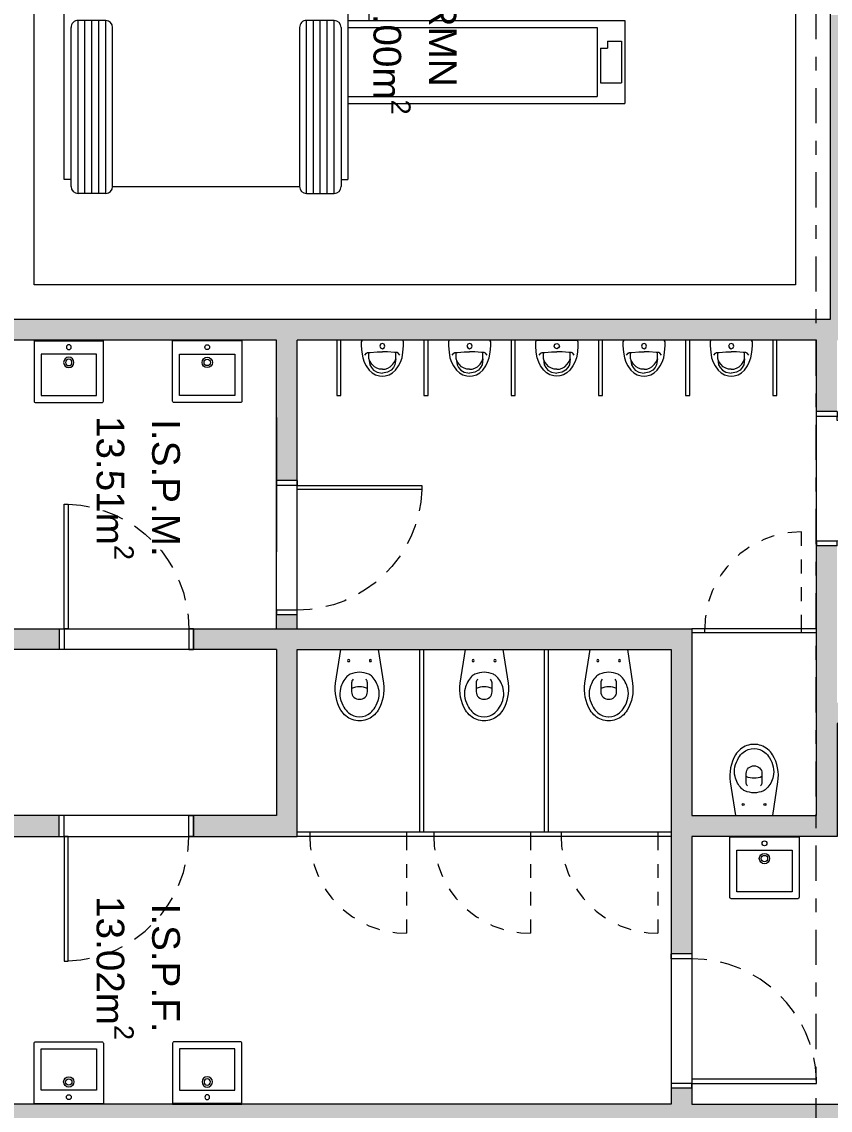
# Model space of a CAD drawing. Header units: metres. Extents: x 83 to 133, y -243 to -94.
# Drawn here: x 88.44 to 94.28, y -118.06 to -110.2 of the extents above; entities that cross this region are included whole.
import ezdxf

# ---------------------------------------------------------------- set-up
doc = ezdxf.new("R2010")
doc.units = ezdxf.units.M
doc.linetypes.add('DASHDOT', pattern=[25.4, 12.7, -6.35, 0, -6.35])
doc.linetypes.add('HIDDEN', pattern=[2.325005, 1.550003, -0.775002])
doc.layers.get('0').update_dxf_attribs({"lineweight": 5})
for name, color, linetype, lineweight in [('ARQ Sanitários', 21, 'Continuous', 5), ('ARQ_Carpintarias', 6, 'Continuous', 5), ('ARQ_Fenolicos', 132, 'Continuous', 5), ('ARQ_Legendas Auto', 41, 'Continuous', 5), ('ARQ_Mobiliario GTS', 21, 'Continuous', 5), ('ARQ_Pladur', 1, 'Continuous', 5), ('ARQ_Tramas Pladur', 253, 'Continuous', 5), ('ARQ_Vista', 8, 'Continuous', 5), ('FOLHA', 15, 'Continuous', 5), ('PLADUR', 1, 'Continuous', 5)]:
    doc.layers.add(name, color=color, linetype=linetype, lineweight=lineweight)
doc.styles.get("Standard").update_dxf_attribs({"font": 'arial.ttf'})

# ---------------------------------------------------------------- blocks, each defined once
blk = doc.blocks.new('Arq Porta 90-flat98')
at = {"color": 0}
for points in [[(0, -0.15), (-0.9, -0.15), (-0.9, -0.18), (0, -0.18), (0, -0.15)], [(0, -0.15), (0.15, -0.15), (0.15, -0.115)], [(0, -0.115), (0, -0.15)], [(0, -1.05), (0.15, -1.05), (0.15, -1.085)], [(0, -1.085), (0, -1.05)]]:
    blk.add_lwpolyline(points, dxfattribs=at)
at = {"layer": 'ARQ_Pladur', "linetype": 'Continuous'}
for p, q in [((0, -0.115), (0.15, -0.115)), ((0, -1.085), (0.15, -1.085))]:
    blk.add_line(p, q, dxfattribs=at)
at = {"layer": 'ARQ_Vista', "linetype": 'HIDDEN', "ltscale": 0.1}
blk.add_arc((0.0004, -0.1491), 0.9009, 181.96589, 269.97616, dxfattribs=at)
blk = doc.blocks.new('Equip Imagiologia RMN-flat0')
at = {"color": 0}
for p, q in [((-1.75, 2.25), (-1.95, 2.25)), ((-1.95, 2.25), (-1.95, 1)), ((-1.9, 2.25), (-1.9, 1)), ((-1.85, 2.25), (-1.85, 1)), ((-1.8, 2.25), (-1.8, 1)), ((-1.75, 2.25), (-1.75, 1)), ((-0.3, 2.25), (-0.1, 2.25)), ((-0.3, 2.25), (-0.3, 1)), ((-0.25, 2.25), (-0.25, 1)), ((-0.2, 2.25), (-0.2, 1)), ((-0.15, 2.25), (-0.15, 1)), ((-0.1, 2.25), (-0.1, 1)), ((-2.05, 0.5039), (-2.05, 2.15)), ((-2, 2.15), (-2.05, 2.15)), ((-2, 1.05), (-2, 2.2)), ((-1.7, 1.05), (-1.7, 2.2)), ((-0.35, 2.2), (-1.7, 2.2)), ((-0.35, 2.2), (-0.35, 1.05)), ((-0.05, 2.2), (-0.05, 1.05)), ((-0.05, 2.15), (0, 2.15)), ((0, 2.15), (0, 0)), ((-4.05, 1), (-4.05, 1.6)), ((-2.05, 1.6), (-4.05, 1.6)), ((-3.85, 1.05), (-3.85, 1.55)), ((-2.05, 1.55), (-3.85, 1.55)), ((-4.025, 1.15), (-4.025, 1.45)), ((-3.875, 1.45), (-4.025, 1.45)), ((-3.875, 1.2), (-3.875, 1.45)), ((-3.925, 1.15), (-3.925, 1.2)), ((-3.875, 1.2), (-3.925, 1.2)), ((-3.925, 1.15), (-4.025, 1.15)), ((-2.05, 1.05), (-3.85, 1.05)), ((-2.05, 1), (-4.05, 1)), ((-2.2, 0.2375), (-2.2, 1)), ((-2.05, 0.95), (-0.85, 0.95)), ((-1.95, 1), (-1.75, 1)), ((-0.85, 0.95), (-0.85, 0.725)), ((-0.3, 1), (-0.1, 1)), ((-0.25, 0.95), (-0.25, 0.725)), ((-0.25, 0.95), (0, 0.95)), ((-2.0655, 0.4505), (-2.2531, 0.1534)), ((0, 0), (-2.1686, 0))]:
    blk.add_line(p, q, dxfattribs=at)
blk.add_lwpolyline([(-1, 0.225), (-0.05, 0.225), (-0.05, 0.725), (-1, 0.725)], close=True, dxfattribs=at)
for radius in [0.2, 0.175, 0.05]:
    blk.add_circle((-1.3058, 0.3484), radius, dxfattribs=at)
for centre, radius, start, end in [((-1.95, 2.2), 0.05, 90, 180), ((-1.75, 2.2), 0.05, 0, 90), ((-0.3, 2.2), 0.05, 90, 180), ((-0.1, 2.2), 0.05, 0, 90), ((-1.95, 1.05), 0.05, 180, 270), ((-1.75, 1.05), 0.05, 270, 0), ((-0.3, 1.05), 0.05, 180, 270), ((-0.1, 1.05), 0.05, 270, 0), ((-2.15, 0.5039), 0.1, 327.72436, 0), ((-2.1686, 0.1), 0.1, 147.72436, 270)]:
    blk.add_arc(centre, radius, start, end, dxfattribs=at)
blk = doc.blocks.new('Sanita 1-flat1')
at = {"color": 0, "flags": 128}
for points in [[(0, -0.1352), (0.2439, -0.1727, 0.166536), (0.439, -0.1342, 0.071556), (0.48, -0.0979, 0.182179), (0.515, 0, 0.182179), (0.48, 0.0979, 0.071556), (0.439, 0.1342, 0.166536), (0.2439, 0.1727), (0, 0.1352)], [(0.2147, 0.047, -0.192582), (0.2397, 0.057), (0.3047, 0.057, -0.424665), (0.3597, 0, -0.424665), (0.3047, -0.057), (0.2397, -0.057, -0.192582), (0.2147, -0.047)], [(0.2816, -0.057, -0.111568), (0.2696, 0, -0.111568), (0.2816, 0.057)]]:
    blk.add_lwpolyline(points, format="xyb", dxfattribs=at)
blk.add_lwpolyline([(0.1643, 0, -0.087044), (0.1786, 0.0672, -0.099596), (0.1952, 0.0905, -0.134764), (0.2821, 0.1375, -0.113225), (0.3517, 0.1387, -0.075645), (0.4174, 0.1122, -0.083682), (0.4571, 0.0785, -0.182179), (0.485, 0.0005), (0.485, -0.0005, -0.182179), (0.4571, -0.0785, -0.083682), (0.4174, -0.1122, -0.075645), (0.3517, -0.1387, -0.113225), (0.2821, -0.1375, -0.134764), (0.1952, -0.0905, -0.099596), (0.1786, -0.0672, -0.087044)], format="xyb", close=True, dxfattribs=at)
at = {"color": 0}
for centre in [(0.0801, 0.0785), (0.0801, -0.0785)]:
    blk.add_circle(centre, 0.00745, dxfattribs=at)
blk = doc.blocks.new('Sanit Lavatório 4-flat11')
at = {"color": 0}
blk.add_line((0.25, -0.005), (-0.25, -0.005), dxfattribs=at)
blk.add_lwpolyline([(-0.24, -0.45, -0.414214), (-0.25, -0.44), (-0.25, 0), (0.25, 0), (0.25, -0.44, -0.414214), (0.24, -0.45)], format="xyb", close=True, dxfattribs=at)
blk.add_lwpolyline([(0.2, -0.4), (-0.2, -0.4), (-0.2, -0.1), (0.2, -0.1)], close=True, dxfattribs=at)
for centre, radius in [((0, -0.05), 0.0175), ((0, -0.16), 0.0375), ((0, -0.16), 0.023)]:
    blk.add_circle(centre, radius, dxfattribs=at)
blk = doc.blocks.new('Sanit Urinol 1-flat3')
at = {"color": 0}
for p, q in [((0.0892, 0.4063), (0.0873, 0.387)), ((0.1343, 0.3967), (0.0882, 0.3967)), ((0.093, 0.4149), (0.0892, 0.4063)), ((0.1065, 0.4265), (0.093, 0.4149)), ((0.1343, 0.3967), (0.1766, 0.3909)), ((0.1536, 0.389), (0.1343, 0.3967)), ((0.0421, 0.3187), (0.0288, 0.3133)), ((0.0553, 0.3133), (0.0421, 0.3187)), ((0.0844, 0.338), (0.0837, 0.3)), ((0.0873, 0.387), (0.0844, 0.338)), ((0.1737, 0.3755), (0.1536, 0.389)), ((0.192, 0.3572), (0.1737, 0.3755)), ((0.1766, 0.3909), (0.1968, 0.3793)), ((0.2026, 0.3389), (0.192, 0.3572)), ((0.1968, 0.3793), (0.216, 0.364)), ((0.2083, 0.3197), (0.2026, 0.3389)), ((0.2097, 0.3), (0.2083, 0.3197)), ((0.216, 0.364), (0.2304, 0.338)), ((0.2304, 0.338), (0.2362, 0.313)), ((0.0288, 0.3133), (0.0234, 0.3)), ((0.0234, 0.3), (0.0288, 0.2867)), ((0.0288, 0.2867), (0.0421, 0.2813)), ((0.0421, 0.2813), (0.0553, 0.2867)), ((0.0608, 0.3), (0.0553, 0.3133)), ((0.0553, 0.2867), (0.0608, 0.3)), ((0.0844, 0.262), (0.0837, 0.3)), ((0.0873, 0.213), (0.0844, 0.262)), ((0.192, 0.2428), (0.1737, 0.2245)), ((0.2026, 0.2611), (0.192, 0.2428)), ((0.1968, 0.2207), (0.216, 0.236)), ((0.2083, 0.2803), (0.2026, 0.2611)), ((0.2097, 0.3), (0.2083, 0.2803)), ((0.216, 0.236), (0.2304, 0.262)), ((0.2304, 0.262), (0.2362, 0.287)), ((0.2362, 0.313), (0.2367, 0.3)), ((0.2362, 0.287), (0.2367, 0.3)), ((0.0892, 0.1937), (0.0873, 0.213)), ((0.1343, 0.2033), (0.0882, 0.2033)), ((0.093, 0.1851), (0.0892, 0.1937)), ((0.1065, 0.1735), (0.093, 0.1851)), ((0.1536, 0.211), (0.1343, 0.2033)), ((0.1343, 0.2033), (0.1766, 0.2091)), ((0.1737, 0.2245), (0.1536, 0.211)), ((0.1766, 0.2091), (0.1968, 0.2207))]:
    blk.add_line(p, q, dxfattribs=at)
blk.add_lwpolyline([(0.26, 0.3), (0.2574, 0.3207), (0.2487, 0.3495), (0.2343, 0.3736), (0.216, 0.3947), (0.1834, 0.4169), (0.1574, 0.4303), (0.1257, 0.4419), (0.0853, 0.4486), (0.0402, 0.4525), (0.0123, 0.4525), (0, 0.4467), (0, 0.3), (0, 0.1533), (0.0123, 0.1475), (0.0402, 0.1475), (0.0853, 0.1514), (0.1257, 0.1581), (0.1574, 0.1697), (0.1834, 0.1831), (0.216, 0.2053), (0.2343, 0.2264), (0.2487, 0.2505), (0.2574, 0.2793)], close=True, dxfattribs=at)
blk = doc.blocks.new('Sanit Urinol 1-flat4')
at = {"color": 0}
for p, q in [((0.0873, -0.213), (0.0844, -0.262)), ((0.0892, -0.1937), (0.0873, -0.213)), ((0.1343, -0.2033), (0.0882, -0.2033)), ((0.093, -0.1851), (0.0892, -0.1937)), ((0.1065, -0.1735), (0.093, -0.1851)), ((0.1536, -0.211), (0.1343, -0.2033)), ((0.1343, -0.2033), (0.1766, -0.2091)), ((0.1737, -0.2245), (0.1536, -0.211)), ((0.192, -0.2428), (0.1737, -0.2245)), ((0.1766, -0.2091), (0.1968, -0.2207)), ((0.1968, -0.2207), (0.216, -0.236)), ((0.0234, -0.3), (0.0288, -0.2867)), ((0.0288, -0.3133), (0.0234, -0.3)), ((0.0288, -0.2867), (0.0421, -0.2813)), ((0.0421, -0.3187), (0.0288, -0.3133)), ((0.0421, -0.2813), (0.0553, -0.2867)), ((0.0553, -0.3133), (0.0421, -0.3187)), ((0.0553, -0.2867), (0.0608, -0.3)), ((0.0608, -0.3), (0.0553, -0.3133)), ((0.0844, -0.262), (0.0837, -0.3)), ((0.0844, -0.338), (0.0837, -0.3)), ((0.2026, -0.2611), (0.192, -0.2428)), ((0.2083, -0.2803), (0.2026, -0.2611)), ((0.2097, -0.3), (0.2083, -0.2803)), ((0.2097, -0.3), (0.2083, -0.3197)), ((0.216, -0.236), (0.2304, -0.262)), ((0.2304, -0.262), (0.2362, -0.287)), ((0.2304, -0.338), (0.2362, -0.313)), ((0.2362, -0.287), (0.2367, -0.3)), ((0.2362, -0.313), (0.2367, -0.3)), ((0.0873, -0.387), (0.0844, -0.338)), ((0.0892, -0.4063), (0.0873, -0.387)), ((0.1536, -0.389), (0.1343, -0.3967)), ((0.1343, -0.3967), (0.1766, -0.3909)), ((0.1737, -0.3755), (0.1536, -0.389)), ((0.192, -0.3572), (0.1737, -0.3755)), ((0.1766, -0.3909), (0.1968, -0.3793)), ((0.2026, -0.3389), (0.192, -0.3572)), ((0.1968, -0.3793), (0.216, -0.364)), ((0.2083, -0.3197), (0.2026, -0.3389)), ((0.216, -0.364), (0.2304, -0.338)), ((0.1343, -0.3967), (0.0882, -0.3967)), ((0.093, -0.4149), (0.0892, -0.4063)), ((0.1065, -0.4265), (0.093, -0.4149))]:
    blk.add_line(p, q, dxfattribs=at)
blk.add_lwpolyline([(0.26, -0.3), (0.2574, -0.3207), (0.2487, -0.3495), (0.2343, -0.3736), (0.216, -0.3947), (0.1834, -0.4169), (0.1574, -0.4303), (0.1257, -0.4419), (0.0853, -0.4486), (0.0402, -0.4525), (0.0123, -0.4525), (0, -0.4467), (0, -0.3), (0, -0.1533), (0.0123, -0.1475), (0.0402, -0.1475), (0.0853, -0.1514), (0.1257, -0.1581), (0.1574, -0.1697), (0.1834, -0.1831), (0.216, -0.2053), (0.2343, -0.2264), (0.2487, -0.2505), (0.2574, -0.2793)], close=True, dxfattribs=at)
blk = doc.blocks.new('Sanit Urinol 1-flat5')
at = {"color": 0}
for p, q in [((0.0873, -0.213), (0.0844, -0.262)), ((0.0892, -0.1937), (0.0873, -0.213)), ((0.1343, -0.2033), (0.0882, -0.2033)), ((0.093, -0.1851), (0.0892, -0.1937)), ((0.1065, -0.1735), (0.093, -0.1851)), ((0.1536, -0.211), (0.1343, -0.2033)), ((0.1343, -0.2033), (0.1766, -0.2091)), ((0.1737, -0.2245), (0.1536, -0.211)), ((0.192, -0.2428), (0.1737, -0.2245)), ((0.1766, -0.2091), (0.1968, -0.2207)), ((0.1968, -0.2207), (0.216, -0.236)), ((0.0234, -0.3), (0.0288, -0.2867)), ((0.0288, -0.3133), (0.0234, -0.3)), ((0.0288, -0.2867), (0.0421, -0.2813)), ((0.0421, -0.3187), (0.0288, -0.3133)), ((0.0421, -0.2813), (0.0553, -0.2867)), ((0.0553, -0.3133), (0.0421, -0.3187)), ((0.0553, -0.2867), (0.0608, -0.3)), ((0.0608, -0.3), (0.0553, -0.3133)), ((0.0844, -0.262), (0.0837, -0.3)), ((0.0844, -0.338), (0.0837, -0.3)), ((0.2026, -0.2611), (0.192, -0.2428)), ((0.2083, -0.2803), (0.2026, -0.2611)), ((0.2097, -0.3), (0.2083, -0.2803)), ((0.2097, -0.3), (0.2083, -0.3197)), ((0.216, -0.236), (0.2304, -0.262)), ((0.2304, -0.262), (0.2362, -0.287)), ((0.2304, -0.338), (0.2362, -0.313)), ((0.2362, -0.287), (0.2367, -0.3)), ((0.2362, -0.313), (0.2367, -0.3)), ((0.0873, -0.387), (0.0844, -0.338)), ((0.0892, -0.4063), (0.0873, -0.387)), ((0.1536, -0.389), (0.1343, -0.3967)), ((0.1343, -0.3967), (0.1766, -0.3909)), ((0.1737, -0.3755), (0.1536, -0.389)), ((0.192, -0.3572), (0.1737, -0.3755)), ((0.1766, -0.3909), (0.1968, -0.3793)), ((0.2026, -0.3389), (0.192, -0.3572)), ((0.1968, -0.3793), (0.216, -0.364)), ((0.2083, -0.3197), (0.2026, -0.3389)), ((0.216, -0.364), (0.2304, -0.338)), ((0.1343, -0.3967), (0.0882, -0.3967)), ((0.093, -0.4149), (0.0892, -0.4063)), ((0.1065, -0.4265), (0.093, -0.4149))]:
    blk.add_line(p, q, dxfattribs=at)
blk.add_lwpolyline([(0.26, -0.3), (0.2574, -0.3207), (0.2487, -0.3495), (0.2343, -0.3736), (0.216, -0.3947), (0.1834, -0.4169), (0.1574, -0.4303), (0.1257, -0.4419), (0.0853, -0.4486), (0.0402, -0.4525), (0.0123, -0.4525), (0, -0.4467), (0, -0.3), (0, -0.1533), (0.0123, -0.1475), (0.0402, -0.1475), (0.0853, -0.1514), (0.1257, -0.1581), (0.1574, -0.1697), (0.1834, -0.1831), (0.216, -0.2053), (0.2343, -0.2264), (0.2487, -0.2505), (0.2574, -0.2793)], close=True, dxfattribs=at)

msp = doc.modelspace()

# ---------------------------------------------------------------- hatches: boundary and pattern name
at = {"layer": 'ARQ_Tramas Pladur'}
h = msp.add_hatch(color=256, dxfattribs=at)
h.dxf.hatch_style = 1
h.paths.add_polyline_path([(97.7314, -121.4822), (97.7314, -121.1189), (97.7314, -121.2746)])
h.paths.add_polyline_path([(90.4314, -113.515), (90.4314, -112.5011), (90.2814, -112.5011), (90.2814, -113.515)], flags=17)
h.paths.add_polyline_path([(90.4314, -114.585), (90.4314, -114.485), (90.2814, -114.485), (90.2814, -114.585)], flags=16)
h.paths.add_polyline_path([(89.6826, -115.935), (89.6826, -116.085), (90.2814, -116.085), (90.2814, -115.935)], flags=17)
h.paths.add_polyline_path([(88.7126, -116.085), (88.7126, -115.935), (88.1314, -115.935), (88.1314, -117.9039), (88.2814, -117.9039), (88.2814, -116.085)], flags=17)
h.paths.add_polyline_path([(88.7126, -114.735), (88.7126, -114.585), (88.2814, -114.585), (88.2814, -112.6161), (88.1314, -112.6161), (88.1314, -114.735)], flags=17)
h.paths.add_polyline_path([(97.7314, -121.5203), (98.4314, -121.5202), (98.4314, -127.0133), (98.5814, -127.0133), (98.5814, -121.7189), (98.7314, -121.7189), (98.7314, -127.0133), (102.7814, -127.0133), (102.7814, -123.2361), (102.6314, -123.2361), (102.6314, -125.0133), (101.9164, -125.0133), (101.9164, -125.1633), (102.6314, -125.1633), (102.6314, -126.8633), (98.8814, -126.8633), (98.8814, -125.1633), (100.9464, -125.1633), (100.9464, -125.0133), (98.8814, -125.0133), (98.8814, -121.7189), (99.8814, -121.7189), (99.8814, -121.4789), (99.7314, -121.4789), (99.7314, -121.5689), (98.5814, -121.5689), (98.5814, -121.3695), (97.7314, -121.3695)])
h.paths.add_polyline_path([(97.5814, -120.6364), (97.7314, -120.6364), (97.7314, -120.4189), (99.7314, -120.4189), (99.7314, -120.5089), (99.8814, -120.5089), (99.8814, -120.1539), (99.7314, -120.1539), (99.7314, -120.2689), (97.7314, -120.2689), (97.7314, -118.1689), (99.7314, -118.1689), (99.7314, -119.1839), (99.8814, -119.1839), (99.8814, -118.0189), (99.2814, -118.0189), (99.2814, -115.9189), (99.8814, -115.9189), (99.8814, -115.6539), (99.7314, -115.6539), (99.7314, -115.7689), (97.7314, -115.7689), (97.7314, -113.8011), (99.7314, -113.8011), (99.7314, -114.6839), (99.8814, -114.6839), (99.8814, -113.6511), (99.2814, -113.6511), (99.2814, -112.6511), (99.8814, -112.6511), (99.8814, -112.3861), (99.7314, -112.3861), (99.7314, -112.5011), (97.7314, -112.5011), (97.7314, -110.3011), (99.7314, -110.3011), (99.7314, -111.4161), (99.8814, -111.4161), (99.8814, -111.3011), (100.1464, -111.3011), (100.1464, -111.1511), (99.8814, -111.1511), (99.8814, -110.1511), (97.4664, -110.1511), (97.4664, -110.3011), (97.5814, -110.3011), (97.5814, -112.3511), (94.4314, -112.3511), (94.4314, -110.3011), (96.4964, -110.3011), (96.4964, -110.1511), (94.4314, -110.1511), (94.2814, -110.1511), (94.2814, -112.3511), (88.2814, -112.3511), (88.2814, -108.3511), (92.9464, -108.3511), (92.9464, -108.2011), (91.1314, -108.2011), (91.1314, -104.0011), (91.2464, -104.0011), (91.2464, -103.8511), (91.1314, -103.8511), (91.1314, -102.6511), (91.2464, -102.6511), (91.2464, -102.5011), (88.1314, -102.5011), (88.1314, -103.3011), (88.0664, -103.3011), (88.0664, -103.4511), (88.1314, -103.4511), (88.1314, -104.3951), (88.2814, -104.3951), (88.2814, -102.6511), (90.9814, -102.6511), (90.9814, -108.2011), (88.2814, -108.2011), (88.2814, -105.3651), (88.1314, -105.3651), (88.1314, -112.6161), (88.2814, -112.6161), (88.2814, -112.5011), (94.1814, -112.5011), (94.1814, -113.0161), (94.3314, -113.0161), (94.3314, -112.5011), (97.5814, -112.5011), (97.5814, -112.6511), (99.1314, -112.6511), (99.1314, -113.6511), (97.5814, -113.6511), (97.5814, -115.1189), (94.3314, -115.1189), (94.3314, -113.9861), (94.1814, -113.9861), (94.1814, -115.935), (93.2814, -115.935), (93.2814, -114.585), (89.6826, -114.585), (89.6826, -114.735), (90.2814, -114.735), (90.2814, -116.085), (90.4314, -116.085), (90.4314, -114.735), (93.1314, -114.735), (93.1314, -116.9339), (93.2814, -116.9339), (93.2814, -116.085), (94.3314, -116.085), (94.3314, -115.2689), (97.5814, -115.2689), (97.5814, -115.9189), (99.1314, -115.9189), (99.1314, -118.0189), (93.2814, -118.0189), (93.2814, -117.9039), (93.1314, -117.9039), (93.1314, -118.0189), (88.2814, -118.0189), (88.2814, -117.9039), (88.1314, -117.9039), (88.1314, -118.1689), (88.2814, -118.1689), (91.4814, -118.1689), (91.6314, -118.1689), (97.5814, -118.1689)])

# ---------------------------------------------------------------- linework, layer by layer
at = {"layer": 'ARQ_Fenolicos', "color": 8, "linetype": 'HIDDEN', "ltscale": 0.05}
for p, q in [((94.0747, -114.585), (94.0747, -113.885)), ((91.2218, -116.085), (91.2218, -116.785)), ((92.1175, -116.085), (92.1175, -116.785)), ((93.0368, -116.085), (93.0368, -116.785))]:
    msp.add_line(p, q, dxfattribs=at)
at = {"layer": 'ARQ_Fenolicos'}
for p, q in [((94.1814, -114.585), (93.2814, -114.585)), ((94.1814, -114.615), (93.2814, -114.615)), ((93.3747, -114.615), (93.3747, -114.585)), ((94.0747, -114.615), (94.0747, -114.585)), ((91.3164, -116.055), (91.3164, -114.735)), ((91.3464, -116.055), (91.3464, -114.735)), ((92.2164, -116.055), (92.2164, -114.735)), ((92.2464, -116.055), (92.2464, -114.735)), ((93.1314, -116.055), (90.4314, -116.055)), ((93.1314, -116.085), (90.4314, -116.085)), ((90.5218, -116.055), (90.5218, -116.085)), ((91.2218, -116.055), (91.2218, -116.085)), ((91.4175, -116.055), (91.4175, -116.085)), ((92.1175, -116.055), (92.1175, -116.085)), ((92.3368, -116.055), (92.3368, -116.085)), ((93.0368, -116.055), (93.0368, -116.085))]:
    msp.add_line(p, q, dxfattribs=at)
for points in [[(90.7164, -112.5011), (90.7164, -112.9011), (90.7464, -112.9011), (90.7464, -112.5011), (90.7164, -112.5011)], [(91.3464, -112.5011), (91.3464, -112.9011), (91.3764, -112.9011), (91.3764, -112.5011), (91.3464, -112.5011)], [(91.9764, -112.5011), (91.9764, -112.9011), (92.0064, -112.9011), (92.0064, -112.5011), (91.9764, -112.5011)], [(92.6064, -112.5011), (92.6064, -112.9011), (92.6364, -112.9011), (92.6364, -112.5011), (92.6064, -112.5011)], [(93.2364, -112.5011), (93.2364, -112.9011), (93.2664, -112.9011), (93.2664, -112.5011), (93.2364, -112.5011)], [(93.8664, -112.5011), (93.8664, -112.9011), (93.8964, -112.9011), (93.8964, -112.5011), (93.8664, -112.5011)]]:
    msp.add_lwpolyline(points, dxfattribs=at)
at = {"layer": 'ARQ_Fenolicos', "color": 8, "linetype": 'HIDDEN', "ltscale": 0.05}
for centre, start, end in [((94.0747, -114.585), 90, 180), ((91.2218, -116.085), 180, 270), ((92.1175, -116.085), 180, 270), ((93.0368, -116.085), 180, 270)]:
    msp.add_arc(centre, 0.7, start, end, dxfattribs=at)
at = {"layer": 'FOLHA', "linetype": 'DASHDOT', "ltscale": 0.02}
msp.add_line((94.1801, -150.4538), (94.1801, -97.7938), dxfattribs=at)
at = {"layer": 'PLADUR'}
for p, q in [((90.2814, -114.585), (90.2814, -112.5011)), ((90.4314, -114.585), (90.4314, -112.5011)), ((90.2814, -113.0581), (90.2814, -114.0281)), ((90.4314, -114.485), (90.2814, -114.485)), ((88.7126, -114.585), (88.7126, -114.735)), ((89.6826, -114.735), (89.6826, -114.585)), ((90.2814, -114.735), (88.1314, -114.735)), ((90.2814, -114.735), (90.2814, -115.935)), ((90.2814, -115.935), (88.1314, -115.935)), ((88.7126, -116.085), (88.7126, -115.935)), ((89.6826, -115.935), (89.6826, -116.085))]:
    msp.add_line(p, q, dxfattribs=at)
for points in [[(94.2814, -108.3511), (94.2814, -112.3511), (88.2814, -112.3511), (88.2814, -108.3511)], [(94.0314, -108.6011), (94.0314, -112.1011), (88.5314, -112.1011), (88.5314, -108.6011)], [(93.1314, -118.0189), (88.2814, -118.0189), (88.2814, -116.085), (90.2814, -116.085), (90.2814, -116.085), (90.4314, -116.085), (90.4314, -114.735), (93.1314, -114.735)], [(94.3314, -115.2689), (94.3314, -116.085), (93.2814, -116.085), (93.2814, -118.0189), (99.1314, -118.0189), (99.1314, -115.9189), (97.5814, -115.9189), (97.5814, -115.2689)]]:
    msp.add_lwpolyline(points, close=True, dxfattribs=at)
msp.add_lwpolyline([(90.2814, -112.5011), (88.2814, -112.5011), (88.2814, -114.585), (90.2814, -114.585), (90.2814, -114.585), (90.2814, -114.585), (90.2814, -114.585), (93.2814, -114.585), (93.2814, -115.935), (94.1814, -115.935), (94.1814, -112.5011), (90.4314, -112.5011)], dxfattribs=at)

# ---------------------------------------------------------------- block references
at = {"layer": 'ARQ Sanitários', "xscale": -1}
msp.add_blockref('Sanit Lavatório 4-flat11', (88.7814, -112.5011), dxfattribs=at)
at = {"layer": 'ARQ Sanitários'}
for p in [(89.7814, -112.5011), (93.8064, -116.085)]:
    msp.add_blockref('Sanit Lavatório 4-flat11', p, dxfattribs=at)
at = {"layer": 'ARQ Sanitários', "xscale": -1}
for name, p, rotation in [('Sanit Urinol 1-flat5', (90.7464, -112.5011), 90), ('Sanit Urinol 1-flat5', (91.3764, -112.5011), 90), ('Sanit Urinol 1-flat3', (92.6064, -112.5011), 90), ('Sanit Urinol 1-flat4', (92.6364, -112.5011), 90), ('Sanit Urinol 1-flat4', (93.2664, -112.5011), 90), ('Sanita 1-flat1', (90.8814, -114.735), 90), ('Sanita 1-flat1', (91.7814, -114.735), 90), ('Sanita 1-flat1', (92.6814, -114.735), 90), ('Sanit Lavatório 4-flat11', (89.7814, -118.0189), 180)]:
    msp.add_blockref(name, p, dxfattribs=dict(at, rotation=rotation))
at = {"layer": 'ARQ Sanitários'}
for name, p, rotation in [('Sanita 1-flat1', (93.7314, -115.935), 90), ('Sanit Lavatório 4-flat11', (88.7814, -118.0189), 180)]:
    msp.add_blockref(name, p, dxfattribs=dict(at, rotation=rotation))
at = {"layer": 'ARQ_Carpintarias', "xscale": -1}
for p in [(94.3314, -112.9011), (90.4314, -113.4)]:
    msp.add_blockref('Arq Porta 90-flat98', p, dxfattribs=at)
at = {"layer": 'ARQ_Carpintarias', "xscale": -1, "rotation": 90}
msp.add_blockref('Arq Porta 90-flat98', (88.5976, -114.585), dxfattribs=at)
at = {"layer": 'ARQ_Carpintarias'}
for p, rotation in [((88.5976, -116.085), 90), ((93.2814, -118.0189), 180)]:
    msp.add_blockref('Arq Porta 90-flat98', p, dxfattribs=dict(at, rotation=rotation))
at = {"layer": 'ARQ_Mobiliario GTS', "rotation": 180}
msp.add_blockref('Equip Imagiologia RMN-flat0', (88.7481, -109.1908, 0), dxfattribs=at)

# ---------------------------------------------------------------- texts
at = {"layer": 'ARQ_Legendas Auto', "char_height": 0.2, "width": 1.3, "attachment_point": 5, "rotation": 270}
for s, insert in [('\\A1;RMN\\P24.00m{\\H0.7x;\\S2^ ;}', (91.2814, -110.3511)), ('\\A1;I.S.P.M.\\P13.51m{\\H0.7x;\\S2^ ;}', (89.2814, -113.5678)), ('\\A1;I.S.P.F.\\P13.02m{\\H0.7x;\\S2^ ;}', (89.2814, -117.0358))]:
    msp.add_mtext(s, dxfattribs=dict(at, insert=insert))

doc.saveas('drawing.dxf')
